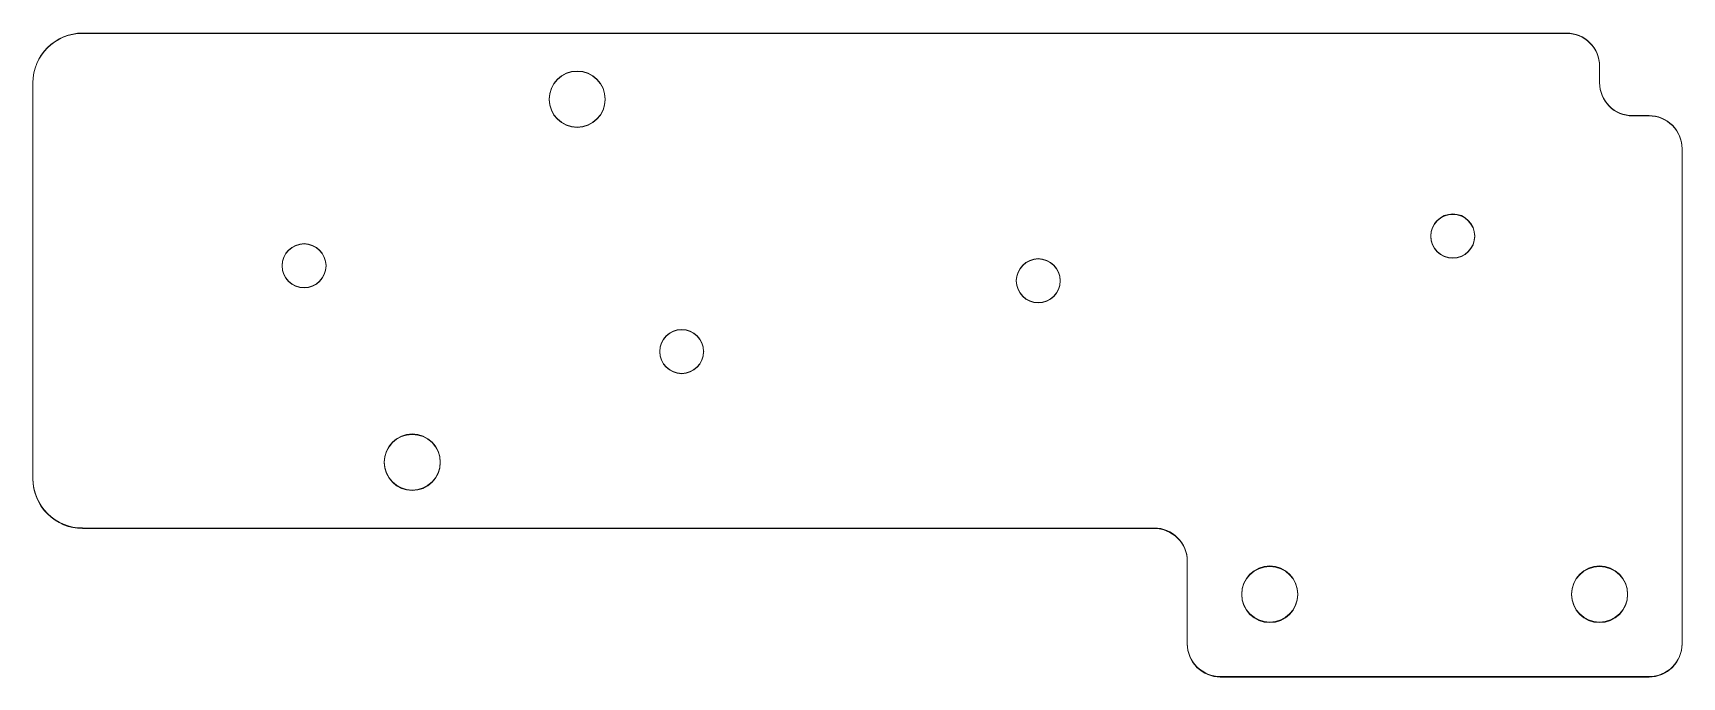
# Model space of a CAD drawing. Header units: millimetres. Extents: x 1 to 101, y 6 to 45.
import ezdxf

# ---------------------------------------------------------------- set-up
doc = ezdxf.new("R2010")
doc.units = ezdxf.units.MM
doc.layers.add('1', color=7, linetype='Continuous', true_color=0xffffff)

msp = doc.modelspace()

# ---------------------------------------------------------------- linework, layer by layer
at = {"layer": '1', "color": 30, "linetype": 'Continuous', "lineweight": 13}
for p, q in [((93.79, 44.8), (3.79, 44.8)), ((3.79, 44.8), (3.79, 44.78)), ((93.79, 44.78), (3.79, 44.78)), ((93.79, 44.78), (93.79, 44.8)), ((95.79, 41.8), (95.79, 42.8)), ((0.79, 41.78), (0.79, 41.8)), ((0.79, 41.78), (0.79, 17.78)), ((95.79, 41.78), (95.79, 41.8)), ((32.09, 40.8), (32.09, 40.78)), ((35.49, 40.78), (35.49, 40.8)), ((97.79, 39.8), (97.79, 39.78)), ((98.79, 39.8), (97.79, 39.8)), ((98.79, 39.78), (97.79, 39.78)), ((98.79, 39.78), (98.79, 39.8)), ((100.79, 7.81), (100.79, 37.8)), ((85.56, 32.51), (85.56, 32.48)), ((88.22, 32.48), (88.22, 32.51)), ((15.9, 30.71), (15.9, 30.69)), ((18.57, 30.69), (18.57, 30.71)), ((60.42, 29.8), (60.42, 29.78)), ((63.08, 29.78), (63.08, 29.8)), ((38.8, 25.51), (38.8, 25.49)), ((41.47, 25.49), (41.47, 25.51)), ((22.09, 18.81), (22.09, 18.78)), ((25.49, 18.78), (25.49, 18.81)), ((3.79, 14.81), (68.79, 14.81)), ((3.79, 14.78), (3.79, 14.81)), ((3.79, 14.78), (68.79, 14.78)), ((68.79, 14.81), (68.79, 14.78)), ((70.79, 12.78), (70.79, 12.81)), ((70.79, 12.78), (70.79, 7.78)), ((74.09, 10.81), (74.09, 10.78)), ((77.49, 10.78), (77.49, 10.81)), ((94.09, 10.81), (94.09, 10.78)), ((97.49, 10.78), (97.49, 10.81)), ((100.79, 7.78), (100.79, 7.81)), ((98.79, 5.81), (72.79, 5.81)), ((72.79, 5.78), (72.79, 5.81)), ((72.79, 5.78), (98.79, 5.78)), ((98.79, 5.81), (98.79, 5.78))]:
    msp.add_line(p, q, dxfattribs=at)
for centre, major_axis, start_param, end_param in [((3.79, 41.8), (-3, 0), 4.71239, 6.28319), ((3.79, 41.78), (3, 0), 1.5708, 3.14159), ((93.79, 42.8), (-2, 0), 3.14159, 4.71239), ((93.79, 42.78), (2, 0), 0, 1.5708), ((97.79, 41.8), (2, 0), 3.14159, 4.71239), ((97.79, 41.78), (-2, 0), 0, 1.5708), ((98.79, 37.8), (-2, 0), 3.14159, 4.71239), ((98.79, 37.78), (2, 0), 0, 1.5708), ((3.79, 17.81), (-3, 0), 0, 1.5708), ((3.79, 17.78), (3, 0), 3.14159, 4.71239), ((68.79, 12.81), (2, 0), 0, 1.5708), ((68.79, 12.78), (-2, 0), 3.14159, 4.71239), ((72.79, 7.81), (-2, 0), 0, 1.5708), ((72.79, 7.78), (2, 0), 3.14159, 4.71239), ((98.79, 7.81), (-2, 0), 1.5708, 3.14159), ((98.79, 7.78), (2, 0), 4.71239, 6.28319)]:
    msp.add_ellipse(centre, major_axis=major_axis, ratio=0.99989, start_param=start_param, end_param=end_param, dxfattribs=at)
for centre, major_axis in [((33.79, 40.8), (1.7, 0)), ((33.79, 40.78), (-1.7, 0)), ((86.89, 32.51), (1.33, 0)), ((86.89, 32.48), (1.33, 0)), ((17.23, 30.71), (1.33, 0)), ((17.23, 30.69), (1.33, 0)), ((61.75, 29.8), (1.33, 0)), ((61.75, 29.78), (1.33, 0)), ((40.13, 25.51), (1.33, 0)), ((40.13, 25.49), (1.33, 0)), ((23.79, 18.81), (1.7, 0)), ((23.79, 18.78), (-1.7, 0)), ((75.79, 10.81), (1.7, 0)), ((75.79, 10.78), (-1.7, 0)), ((95.79, 10.81), (1.7, 0)), ((95.79, 10.78), (-1.7, 0))]:
    msp.add_ellipse(centre, major_axis=major_axis, ratio=0.99989, dxfattribs=at)

doc.saveas('drawing.dxf')
